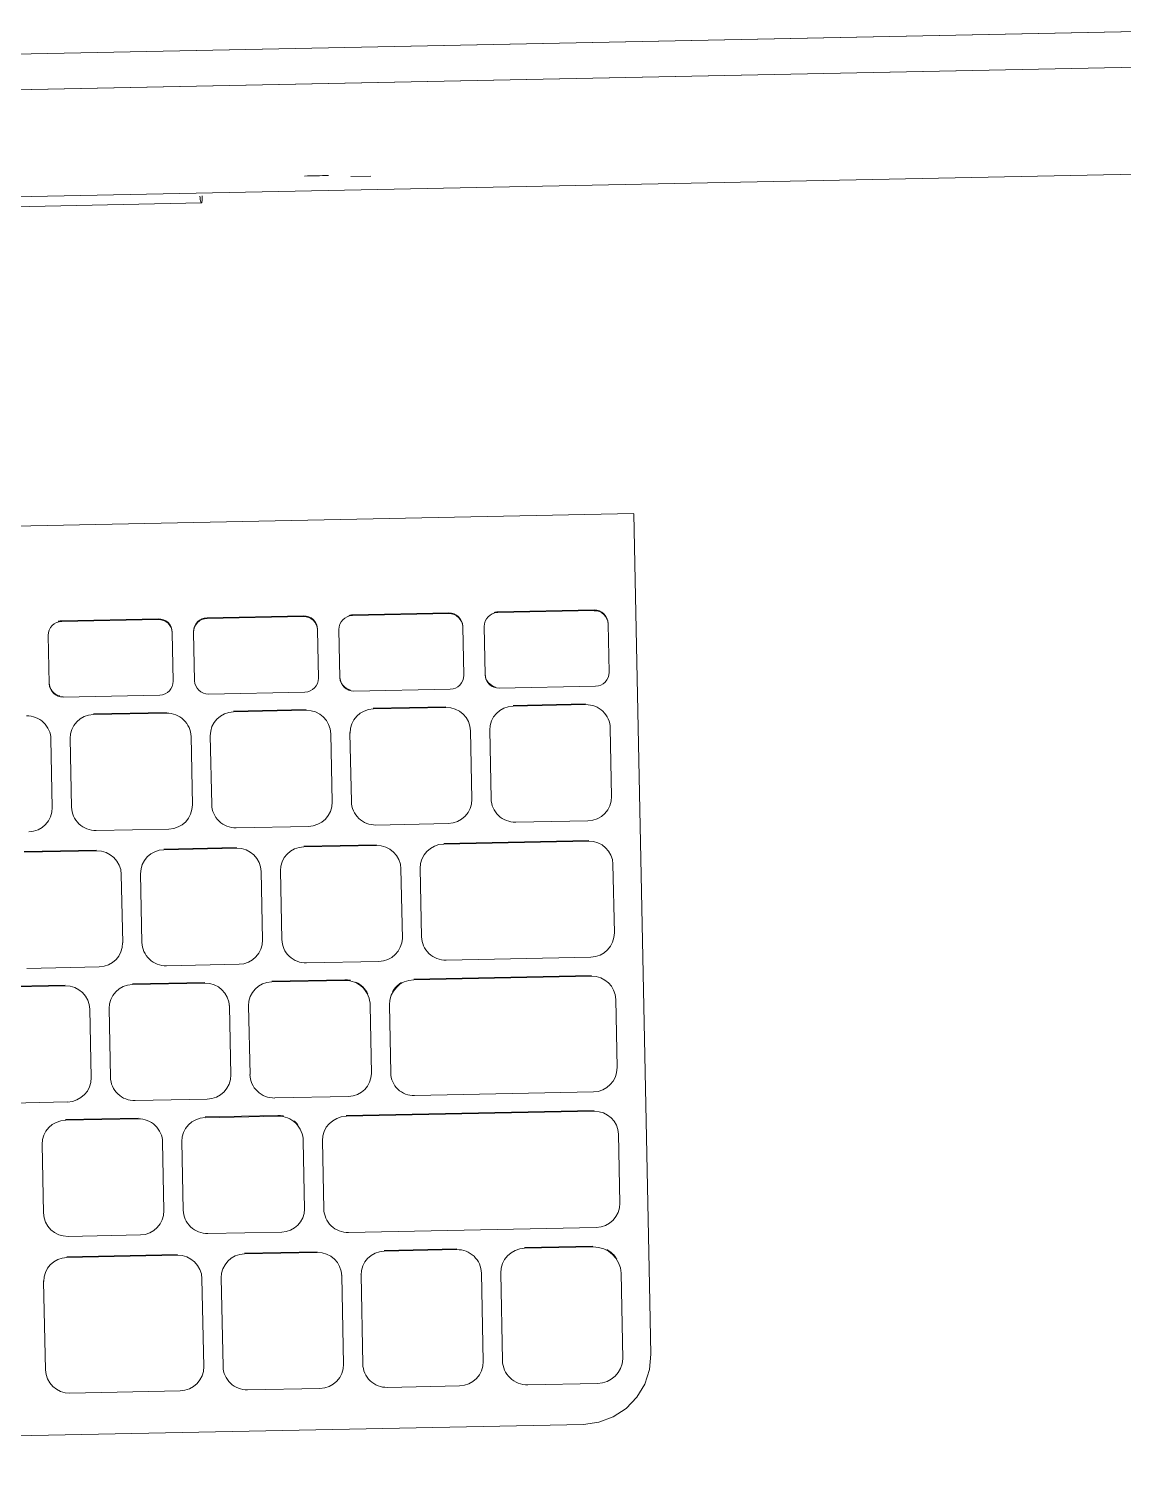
# Model space of a CAD drawing. Header units: metres. Extents: x -71 to 881, y -503 to 661.
# Drawn here: x 204.3344 to 204.4933, y -243.2852 to -243.0768 of the extents above; entities that cross this region are included whole.
import ezdxf

# ---------------------------------------------------------------- set-up
doc = ezdxf.new("R2010")
doc.units = ezdxf.units.M
doc.layers.add('07. Mobiliário', color=51, linetype='Continuous', lineweight=5)

msp = doc.modelspace()

# ---------------------------------------------------------------- linework, layer by layer
at = {"layer": '07. Mobiliário', "lineweight": 5}
for p, q in [((204.51486, -243.07681), (204.02696, -243.08668)), ((204.02696, -243.08668), (204.51486, -243.07681)), ((204.53496, -243.08158), (204.00707, -243.09226)), ((204.00707, -243.09226), (204.53496, -243.08158)), ((204.49528, -243.09792), (204.04737, -243.10698)), ((204.38115, -243.09829), (204.38405, -243.09823)), ((204.35944, -243.10212), (204.18327, -243.10569)), ((204.12233, -243.15332), (204.42226, -243.14725)), ((204.42246, -243.15691), (204.42226, -243.14728)), ((204.42453, -243.25936), (204.42246, -243.15692)), ((204.35316, -243.16253), (204.33916, -243.16282)), ((204.33916, -243.16292), (204.35316, -243.16263)), ((204.37426, -243.16211), (204.36026, -243.16239)), ((204.36026, -243.16249), (204.37426, -243.16221)), ((204.39536, -243.16168), (204.38137, -243.16196)), ((204.38137, -243.16206), (204.39537, -243.16178)), ((204.41647, -243.16125), (204.40247, -243.16154)), ((204.40247, -243.16164), (204.41647, -243.16135)), ((204.33734, -243.17195), (204.3372, -243.16494)), ((204.3552, -243.16458), (204.35534, -243.17159)), ((204.35845, -243.17153), (204.35831, -243.16451)), ((204.3763, -243.16415), (204.37644, -243.17116)), ((204.37955, -243.1711), (204.37941, -243.16409)), ((204.39741, -243.16372), (204.39755, -243.17074)), ((204.40065, -243.17067), (204.40051, -243.16366)), ((204.41851, -243.1633), (204.41865, -243.17031)), ((204.37448, -243.17319), (204.36049, -243.17347)), ((204.39559, -243.17276), (204.38159, -243.17304)), ((204.41669, -243.17233), (204.40269, -243.17262)), ((204.35338, -243.17361), (204.33938, -243.1739)), ((204.39495, -243.17532), (204.3844, -243.17553)), ((204.38441, -243.17563), (204.39495, -243.17542)), ((204.41524, -243.17491), (204.4047, -243.17512)), ((204.4047, -243.17522), (204.41525, -243.17501)), ((204.35436, -243.17614), (204.34374, -243.17636)), ((204.34374, -243.17646), (204.35436, -243.17624)), ((204.37465, -243.17573), (204.36411, -243.17594)), ((204.36411, -243.17604), (204.37465, -243.17583)), ((204.35793, -243.17954), (204.35793, -243.17964)), ((204.35793, -243.17964), (204.35813, -243.18956)), ((204.36073, -243.17954), (204.36072, -243.17944)), ((204.36093, -243.1895), (204.36073, -243.17954)), ((204.37822, -243.17913), (204.37822, -243.17923)), ((204.37822, -243.17923), (204.37842, -243.18915)), ((204.38102, -243.17913), (204.38102, -243.17903)), ((204.38122, -243.18909), (204.38102, -243.17913)), ((204.39852, -243.17872), (204.39852, -243.17882)), ((204.39852, -243.17882), (204.39872, -243.18874)), ((204.40132, -243.17872), (204.40132, -243.17862)), ((204.40152, -243.18868), (204.40132, -243.17872)), ((204.41881, -243.17831), (204.41881, -243.17841)), ((204.41881, -243.17841), (204.41902, -243.18833)), ((204.33758, -243.17993), (204.33758, -243.18003)), ((204.33758, -243.18003), (204.33778, -243.18995)), ((204.34038, -243.17993), (204.34038, -243.17983)), ((204.34058, -243.18989), (204.34038, -243.17993)), ((204.41559, -243.19187), (204.40509, -243.19208)), ((204.35472, -243.19308), (204.34415, -243.19329)), ((204.37499, -243.19269), (204.3645, -243.19291)), ((204.39529, -243.19228), (204.38479, -243.1925)), ((204.34421, -243.19615), (204.33371, -243.19636)), ((204.33372, -243.19646), (204.34421, -243.19625)), ((204.36455, -243.19576), (204.35399, -243.19598)), ((204.35399, -243.19608), (204.36456, -243.19586)), ((204.38485, -243.19535), (204.37431, -243.19557)), ((204.37431, -243.19567), (204.38485, -243.19545)), ((204.41569, -243.19473), (204.39465, -243.19516)), ((204.39465, -243.19526), (204.41569, -243.19483)), ((204.41921, -243.19809), (204.41921, -243.19819)), ((204.41921, -243.19819), (204.41942, -243.20815)), ((204.3478, -243.19958), (204.3478, -243.19968)), ((204.3478, -243.19968), (204.34801, -243.20959)), ((204.3506, -243.19957), (204.3506, -243.19948)), ((204.3508, -243.20954), (204.3506, -243.19957)), ((204.36812, -243.19917), (204.36813, -243.19927)), ((204.36813, -243.19927), (204.36833, -243.20918)), ((204.37092, -243.19916), (204.37092, -243.19906)), ((204.37113, -243.20913), (204.37092, -243.19916)), ((204.38842, -243.19876), (204.38842, -243.19885)), ((204.38842, -243.19885), (204.38863, -243.20896)), ((204.39122, -243.1988), (204.39122, -243.1987)), ((204.39142, -243.20872), (204.39122, -243.1988)), ((204.3649, -243.21273), (204.35437, -243.21294)), ((204.3852, -243.21232), (204.3747, -243.21253)), ((204.41599, -243.2117), (204.39499, -243.21212)), ((204.3446, -243.21311), (204.3341, -243.21332)), ((204.38025, -243.21497), (204.36965, -243.21518)), ((204.36965, -243.21528), (204.38025, -243.21507)), ((204.41609, -243.21436), (204.39028, -243.21488)), ((204.39028, -243.21498), (204.41609, -243.21446)), ((204.33965, -243.21577), (204.32911, -243.21598)), ((204.32911, -243.21608), (204.33966, -243.21587)), ((204.35992, -243.21536), (204.34941, -243.21557)), ((204.34941, -243.21567), (204.35993, -243.21546)), ((204.34322, -243.21917), (204.34323, -243.21927)), ((204.34323, -243.21927), (204.34343, -243.22918)), ((204.34602, -243.21917), (204.34602, -243.21907)), ((204.34623, -243.22913), (204.34602, -243.21917)), ((204.36349, -243.21876), (204.3635, -243.21886)), ((204.3635, -243.21886), (204.3637, -243.22877)), ((204.36629, -243.21875), (204.36629, -243.21866)), ((204.3665, -243.22872), (204.36629, -243.21875)), ((204.38394, -243.21849), (204.38394, -243.21859)), ((204.38394, -243.2187), (204.38414, -243.22857)), ((204.38674, -243.21865), (204.38674, -243.21855)), ((204.38694, -243.22851), (204.38674, -243.21865)), ((204.41961, -243.21772), (204.41961, -243.21782)), ((204.41961, -243.21782), (204.41981, -243.22773)), ((204.41638, -243.23127), (204.39039, -243.2318)), ((204.34, -243.23273), (204.3295, -243.23294)), ((204.36027, -243.23232), (204.3498, -243.23253)), ((204.38082, -243.23193), (204.37009, -243.23214)), ((204.35023, -243.23508), (204.33969, -243.23529)), ((204.33969, -243.23539), (204.35023, -243.23518)), ((204.37053, -243.23469), (204.35996, -243.23491)), ((204.35996, -243.23501), (204.37053, -243.23479)), ((204.41651, -243.23398), (204.38045, -243.23471)), ((204.38045, -243.23481), (204.41651, -243.23408)), ((204.42001, -243.23732), (204.42001, -243.23742)), ((204.42001, -243.23742), (204.42021, -243.24741)), ((204.33631, -243.23889), (204.3363, -243.23879)), ((204.33651, -243.24885), (204.33631, -243.23889)), ((204.3538, -243.23848), (204.3538, -243.23858)), ((204.3538, -243.23858), (204.354, -243.2485)), ((204.3566, -243.23848), (204.3566, -243.23838)), ((204.3568, -243.24844), (204.3566, -243.23848)), ((204.37422, -243.23821), (204.37422, -243.23831)), ((204.37422, -243.23841), (204.37442, -243.24828)), ((204.37702, -243.23836), (204.37702, -243.23826)), ((204.37722, -243.24828), (204.37702, -243.23836)), ((204.35057, -243.25204), (204.34008, -243.25225)), ((204.3711, -243.25162), (204.36037, -243.25184)), ((204.41678, -243.25095), (204.38079, -243.25168)), ((204.37624, -243.25449), (204.3657, -243.2547)), ((204.3657, -243.2548), (204.37625, -243.25459)), ((204.39654, -243.25408), (204.386, -243.2543)), ((204.386, -243.2544), (204.39654, -243.25418)), ((204.41631, -243.25369), (204.40639, -243.25389)), ((204.40639, -243.25399), (204.41632, -243.25379)), ((204.35595, -243.2549), (204.33991, -243.25522)), ((204.33991, -243.25532), (204.35595, -243.255)), ((204.33652, -243.25882), (204.33652, -243.25872)), ((204.33678, -243.27162), (204.33652, -243.25882)), ((204.35952, -243.2583), (204.35952, -243.2584)), ((204.35952, -243.2584), (204.35978, -243.27116)), ((204.36232, -243.2583), (204.36232, -243.2582)), ((204.36258, -243.27115), (204.36232, -243.2583)), ((204.37981, -243.25789), (204.37982, -243.25799)), ((204.37982, -243.25799), (204.38008, -243.2708)), ((204.38262, -243.25789), (204.38261, -243.25779)), ((204.38288, -243.27079), (204.38262, -243.25789)), ((204.40011, -243.25748), (204.40011, -243.25758)), ((204.40011, -243.25758), (204.40037, -243.27043)), ((204.40291, -243.25758), (204.40291, -243.25748)), ((204.40317, -243.2703), (204.40291, -243.25758)), ((204.42042, -243.2576), (204.42067, -243.27006)), ((204.42473, -243.26936), (204.42453, -243.25936)), ((204.35635, -243.2747), (204.34035, -243.27503)), ((204.37665, -243.27434), (204.36615, -243.27455)), ((204.39694, -243.27398), (204.38645, -243.27419)), ((204.41696, -243.27362), (204.40687, -243.27383)), ((204.135, -243.28522), (204.41494, -243.27956))]:
    msp.add_line(p, q, dxfattribs=at)
at = {"layer": '07. Mobiliário', "lineweight": 5, "flags": 128}
for points in [[(204.35923, -243.10114), (204.35925, -243.1014), (204.35928, -243.10164), (204.35932, -243.10184), (204.35936, -243.102), (204.3594, -243.10209), (204.35944, -243.10212)], [(204.35944, -243.10212), (204.35948, -243.10208), (204.35951, -243.10198), (204.35953, -243.10182), (204.35954, -243.10161), (204.35954, -243.10137), (204.35953, -243.10111)], [(204.42473, -243.26936), (204.42453, -243.27159), (204.42383, -243.27372), (204.42268, -243.27563), (204.42113, -243.27725), (204.41926, -243.27848), (204.41716, -243.27926), (204.41494, -243.27956)]]:
    msp.add_lwpolyline(points, dxfattribs=at)
at = {"layer": '07. Mobiliário', "lineweight": 5, "extrusion": (0, 0, -1)}
for centre, major_axis, start_param, end_param in [((204.3392, -243.1649), (-0.002, -0.00004), 0, 1.570796), ((204.3392, -243.1648), (0.002, 0.00004), 4.45059, 4.712389), ((204.3532, -243.16452), (-0.002, -0.00004), 1.570796, 3.141593), ((204.3532, -243.16462), (-0.002, -0.00004), 1.570796, 3.141593), ((204.3603, -243.16437), (0.002, 0.00004), 3.141593, 4.712389), ((204.36031, -243.16447), (0.002, 0.00004), 3.141593, 4.712389), ((204.3743, -243.16409), (-0.002, -0.00004), 1.570796, 3.141593), ((204.3743, -243.16419), (0.002, 0.00004), 4.712389, 6.283185), ((204.38141, -243.16405), (0.002, 0.00004), 3.141593, 4.712389), ((204.38141, -243.16395), (0.002, 0.00004), 4.45059, 4.712389), ((204.3954, -243.16366), (-0.002, -0.00004), 1.570796, 3.141593), ((204.39541, -243.16376), (0.002, 0.00004), 4.712389, 6.283185), ((204.40251, -243.16362), (-0.002, -0.00004), 0, 1.570796), ((204.40251, -243.16352), (0.002, 0.00004), 4.45059, 4.712389), ((204.41651, -243.16324), (-0.002, -0.00004), 1.570796, 3.141593), ((204.41651, -243.16334), (0.002, 0.00004), 4.712389, 6.283185), ((204.37444, -243.1712), (-0.002, -0.00004), 3.141593, 4.712389), ((204.38155, -243.17096), (-0.002, -0.00004), 4.974188, 6.283185), ((204.38155, -243.17106), (0.002, 0.00004), 1.570796, 3.141593), ((204.39555, -243.17078), (-0.002, -0.00004), 3.141593, 4.712389), ((204.40265, -243.17053), (-0.002, -0.00004), 4.974188, 6.283185), ((204.40265, -243.17063), (0.002, 0.00004), 1.570796, 3.141593), ((204.41665, -243.17035), (-0.002, -0.00004), 3.141593, 4.712389), ((204.33934, -243.17181), (-0.002, -0.00004), 4.974188, 6.283185), ((204.33934, -243.17191), (-0.002, -0.00004), 4.712389, 6.283185), ((204.35334, -243.17163), (-0.002, -0.00004), 3.141593, 4.712389), ((204.36045, -243.17149), (0.002, 0.00004), 1.570796, 3.141593), ((204.39502, -243.17889), (0.0035, 0.00007), 4.712389, 6.283185), ((204.40477, -243.17865), (-0.00345, -0.00007), 0, 1.570796), ((204.41532, -243.17848), (-0.0035, -0.00007), 1.570796, 3.141593), ((204.33408, -243.1801), (-0.0035, -0.00007), 1.570796, 3.141593), ((204.34381, -243.17986), (-0.00343, -0.00007), 0, 1.570796), ((204.35443, -243.17971), (-0.0035, -0.00007), 1.570796, 3.141593), ((204.36418, -243.17947), (0.00345, 0.00007), 3.141593, 4.712389), ((204.37472, -243.1793), (0.0035, 0.00007), 4.712389, 6.283185), ((204.38448, -243.17906), (0.00345, 0.00007), 3.141593, 4.712389), ((204.33428, -243.19002), (-0.0035, -0.00007), 3.141593, 4.712389), ((204.34408, -243.18982), (0.0035, 0.00007), 1.570796, 3.141593), ((204.35465, -243.18963), (-0.00347, -0.00007), 3.141593, 4.712389), ((204.36443, -243.18943), (0.0035, 0.00007), 1.570796, 3.141593), ((204.37492, -243.18922), (-0.0035, -0.00007), 3.141593, 4.712389), ((204.38472, -243.18902), (0.0035, 0.00007), 1.570796, 3.141593), ((204.39522, -243.18881), (-0.0035, -0.00007), 3.141593, 4.712389), ((204.40502, -243.18861), (0.0035, 0.00007), 1.570796, 3.141593), ((204.41552, -243.1884), (-0.0035, -0.00007), 3.141593, 4.712389), ((204.34428, -243.19975), (0.00352, 0.00007), 4.712389, 6.283185), ((204.35406, -243.1995), (0.00345, 0.00007), 3.141593, 4.712389), ((204.36463, -243.19934), (0.0035, 0.00007), 4.712389, 6.283185), ((204.37438, -243.19909), (0.00345, 0.00007), 3.141593, 4.712389), ((204.38492, -243.19893), (0.0035, 0.00007), 4.712389, 6.283185), ((204.39472, -243.19873), (-0.0035, -0.00007), 0, 1.570796), ((204.41576, -243.19826), (0.00345, 0.00007), 4.712389, 6.283185), ((204.39492, -243.20865), (0.0035, 0.00007), 1.570796, 3.141593), ((204.41592, -243.20822), (-0.0035, -0.00007), 3.141593, 4.712389), ((204.34453, -243.20966), (-0.00347, -0.00007), 3.141593, 4.712389), ((204.3543, -243.20947), (0.0035, 0.00007), 1.570796, 3.141593), ((204.36483, -243.20925), (-0.0035, -0.00007), 3.141593, 4.712389), ((204.37463, -243.20906), (0.0035, 0.00007), 1.570796, 3.141593), ((204.38513, -243.20884), (-0.0035, -0.00007), 3.195384, 4.712389), ((204.38032, -243.21856), (-0.00362, -0.00007), 1.570796, 1.799859), ((204.38032, -243.21866), (-0.00362, -0.00007), 1.570796, 3.174234), ((204.39036, -243.21857), (0.00362, 0.00007), 3.141593, 4.712389), ((204.41616, -243.21789), (0.00345, 0.00007), 4.712389, 6.283185), ((204.33973, -243.21934), (0.0035, 0.00007), 4.712389, 6.283185), ((204.34948, -243.2191), (-0.00345, -0.00007), 0, 1.570796), ((204.36, -243.21893), (0.0035, 0.00007), 4.712389, 6.283185), ((204.36972, -243.21869), (-0.00343, -0.00007), 0, 1.570796), ((204.38032, -243.21856), (-0.00362, -0.00007), 2.028921, 2.716109), ((204.39035, -243.21847), (-0.00362, -0.00007), 0.523599, 1.047198), ((204.33993, -243.22926), (-0.0035, -0.00007), 3.141593, 4.712389), ((204.34973, -243.22906), (0.0035, 0.00007), 1.570796, 3.141593), ((204.3602, -243.22885), (-0.0035, -0.00007), 3.141593, 4.712389), ((204.37002, -243.22865), (0.00353, 0.00007), 1.570796, 3.141593), ((204.38075, -243.22857), (-0.00338, -0.00007), 3.162325, 4.712389), ((204.39032, -243.22845), (0.00338, 0.00007), 1.570796, 3.141593), ((204.41631, -243.2278), (-0.0035, -0.00007), 3.141593, 4.712389), ((204.33976, -243.23882), (-0.00345, -0.00007), 0, 1.570796), ((204.3503, -243.23865), (-0.0035, -0.00007), 1.570796, 3.141593), ((204.36003, -243.23841), (0.00343, 0.00007), 3.141593, 4.712389), ((204.3706, -243.23828), (-0.00362, -0.00007), 1.570796, 1.799354), ((204.3706, -243.23838), (0.00362, 0.00007), 4.712389, 6.312289), ((204.3706, -243.23828), (-0.00362, -0.00007), 2.256468, 2.485025), ((204.38052, -243.23829), (0.0035, 0.00007), 3.141593, 4.712389), ((204.41658, -243.23749), (0.00343, 0.00007), 4.712389, 6.283185), ((204.3505, -243.24857), (-0.0035, -0.00007), 3.141593, 4.712389), ((204.3603, -243.24837), (0.0035, 0.00007), 1.570796, 3.141593), ((204.37103, -243.24827), (-0.00338, -0.00007), 3.166106, 4.712389), ((204.38072, -243.24821), (0.0035, 0.00007), 1.570796, 3.141593), ((204.41671, -243.24748), (-0.0035, -0.00007), 3.141593, 4.712389), ((204.34001, -243.24878), (-0.0035, -0.00007), 4.712389, 6.283185), ((204.37632, -243.25806), (0.0035, 0.00007), 4.712389, 6.283185), ((204.38607, -243.25782), (-0.00345, -0.00007), 0, 1.570796), ((204.39661, -243.25765), (-0.0035, -0.00007), 1.570796, 3.141593), ((204.40646, -243.25751), (0.00355, 0.00007), 3.141593, 4.712389), ((204.4164, -243.25778), (0.00402, 0.00008), 4.712389, 6.259195), ((204.41639, -243.25768), (-0.00402, -0.00008), 2.086398, 2.602), ((204.33998, -243.25875), (-0.00345, -0.00007), 0, 1.570796), ((204.35602, -243.25847), (0.0035, 0.00007), 4.712389, 6.283185), ((204.36577, -243.25823), (0.00345, 0.00007), 3.141593, 4.712389), ((204.35628, -243.27123), (-0.0035, -0.00007), 3.141593, 4.712389), ((204.36608, -243.27108), (0.0035, 0.00007), 1.570796, 3.141593), ((204.37658, -243.27087), (0.0035, 0.00007), 0, 1.570796), ((204.38638, -243.27072), (0.0035, 0.00007), 1.570796, 3.141593), ((204.39687, -243.2705), (-0.0035, -0.00007), 3.141593, 4.712389), ((204.40679, -243.27023), (0.00362, 0.00007), 1.570796, 3.141593), ((204.41688, -243.26986), (-0.00379, -0.00008), 3.215943, 4.712389), ((204.34028, -243.27155), (-0.0035, -0.00007), 4.712389, 6.283185)]:
    msp.add_ellipse(centre, major_axis=major_axis, ratio=0.992229, start_param=start_param, end_param=end_param, dxfattribs=at)
at = {"layer": '07. Mobiliário', "lineweight": 5}
msp.add_open_spline([(204.37441, -243.09821), (204.37558, -243.09819), (204.37675, -243.09816), (204.37791, -243.09814)], degree=3, dxfattribs=at)

doc.saveas('drawing.dxf')
